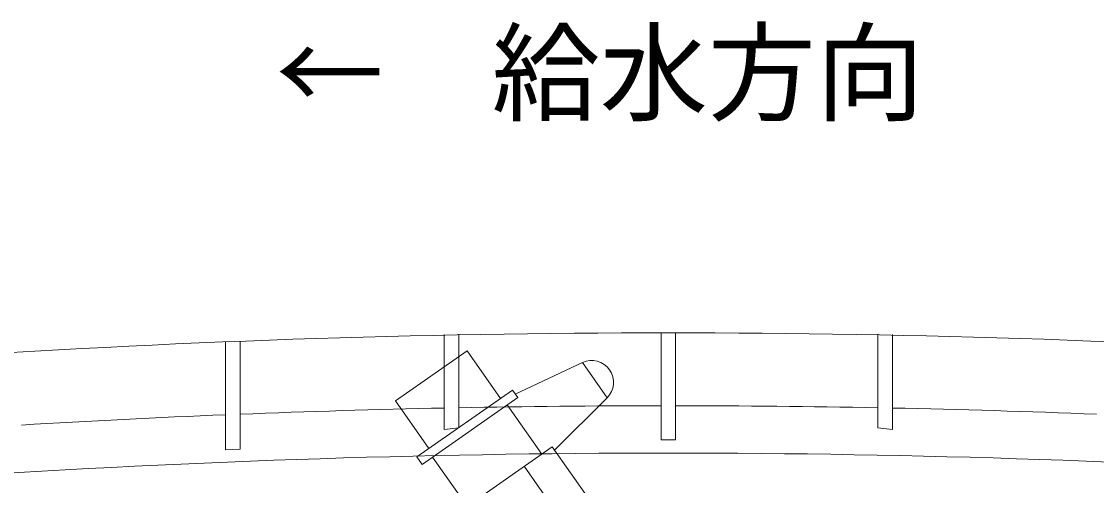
# Model space of a CAD drawing. Units: millimetres, scale not verified. Extents: x -82016 to 4150, y -1714 to 4021.
# Drawn here: x 649.6 to 1007.7, y -619.4 to -464.8 of the extents above; entities that cross this region are included whole.
import ezdxf
from ezdxf.enums import TextEntityAlignment as Align

# ---------------------------------------------------------------- set-up
doc = ezdxf.new("R2010")
doc.units = ezdxf.units.MM
doc.header["$LTSCALE"] = 2
doc.layers.add('0-5_moji', color=7, linetype='Continuous', lineweight=18)
doc.layers.add('0-D__E-0_', color=7, linetype='Continuous', lineweight=18)
doc.styles.add('ＭＳ ゴシック', font='')
doc.styles.get('ＭＳ ゴシック').set_extended_font_data('MS Gothic')

msp = doc.modelspace()

# ---------------------------------------------------------------- linework, layer by layer
at = {"layer": '0-D__E-0_'}
for p, q in [((790.409, -600.716), (790.409, -569.102)), ((795.263, -600.183), (795.263, -569.021)), ((862.622, -568.555), (862.622, -604.188)), ((862.622, -568.555), (862.622, -575.992)), ((867.477, -568.555), (867.477, -604.188)), ((867.477, -568.555), (867.477, -575.992)), ((934.836, -600.183), (934.836, -569.021)), ((939.691, -600.716), (939.691, -569.102)), ((717.588, -571.543), (717.588, -607.563)), ((774.178, -591.188), (798.038, -574.481)), ((798.038, -574.481), (809.176, -590.388)), ((836.433, -578.471), (814.095, -588.949)), ((836.433, -578.471), (844.663, -590.225)), ((781.339, -609.88), (813.153, -587.603)), ((783.079, -612.365), (814.893, -590.089)), ((813.153, -587.603), (814.893, -590.089)), ((827.177, -607.632), (844.663, -590.225)), ((774.178, -591.188), (785.316, -607.095)), ((811.414, -592.525), (822.9, -608.929)), ((795.263, -600.183), (790.409, -600.716)), ((934.836, -600.183), (939.691, -600.716)), ((862.622, -604.188), (867.477, -604.188)), ((794.566, -628.769), (826.379, -606.493)), ((826.379, -606.493), (838.562, -623.891)), ((781.339, -609.88), (783.079, -612.365)), ((786.559, -609.929), (798.045, -626.333)), ((817.061, -613.017), (829.244, -630.416))]:
    msp.add_line(p, q, dxfattribs=at)
msp.add_lwpolyline([(722.443, -571.349), (722.443, -607.293), (717.588, -607.563)], dxfattribs=at)
for centre, radius, start, end in [((865.048, -4209.581), 3641.026, 86.06302, 93.93689), ((839.526, -585.064), 7.282, 314.87088, 115.12911), ((865.048, -4209.581), 3616.753, 91.18251, 92.25971), ((865.048, -4209.581), 3616.753, 90.03842, 91.10558), ((865.048, -4209.581), 3616.753, 88.89437, 89.96152), ((865.048, -4209.581), 3616.753, 87.74024, 88.81744), ((865.048, -4209.581), 3616.753, 92.33668, 93.41475), ((865.048, -4209.581), 3600.975, 86.06302, 93.93689)]:
    msp.add_arc(centre, radius, start, end, dxfattribs=at)

# ---------------------------------------------------------------- texts
at = {"layer": '0-5_moji', "style": 'ＭＳ ゴシック'}
msp.add_text('←\u3000給水方向', height=26.39, dxfattribs=at).set_placement((734.314, -503.065), align=Align.BOTTOM_LEFT)

doc.saveas('drawing.dxf')
